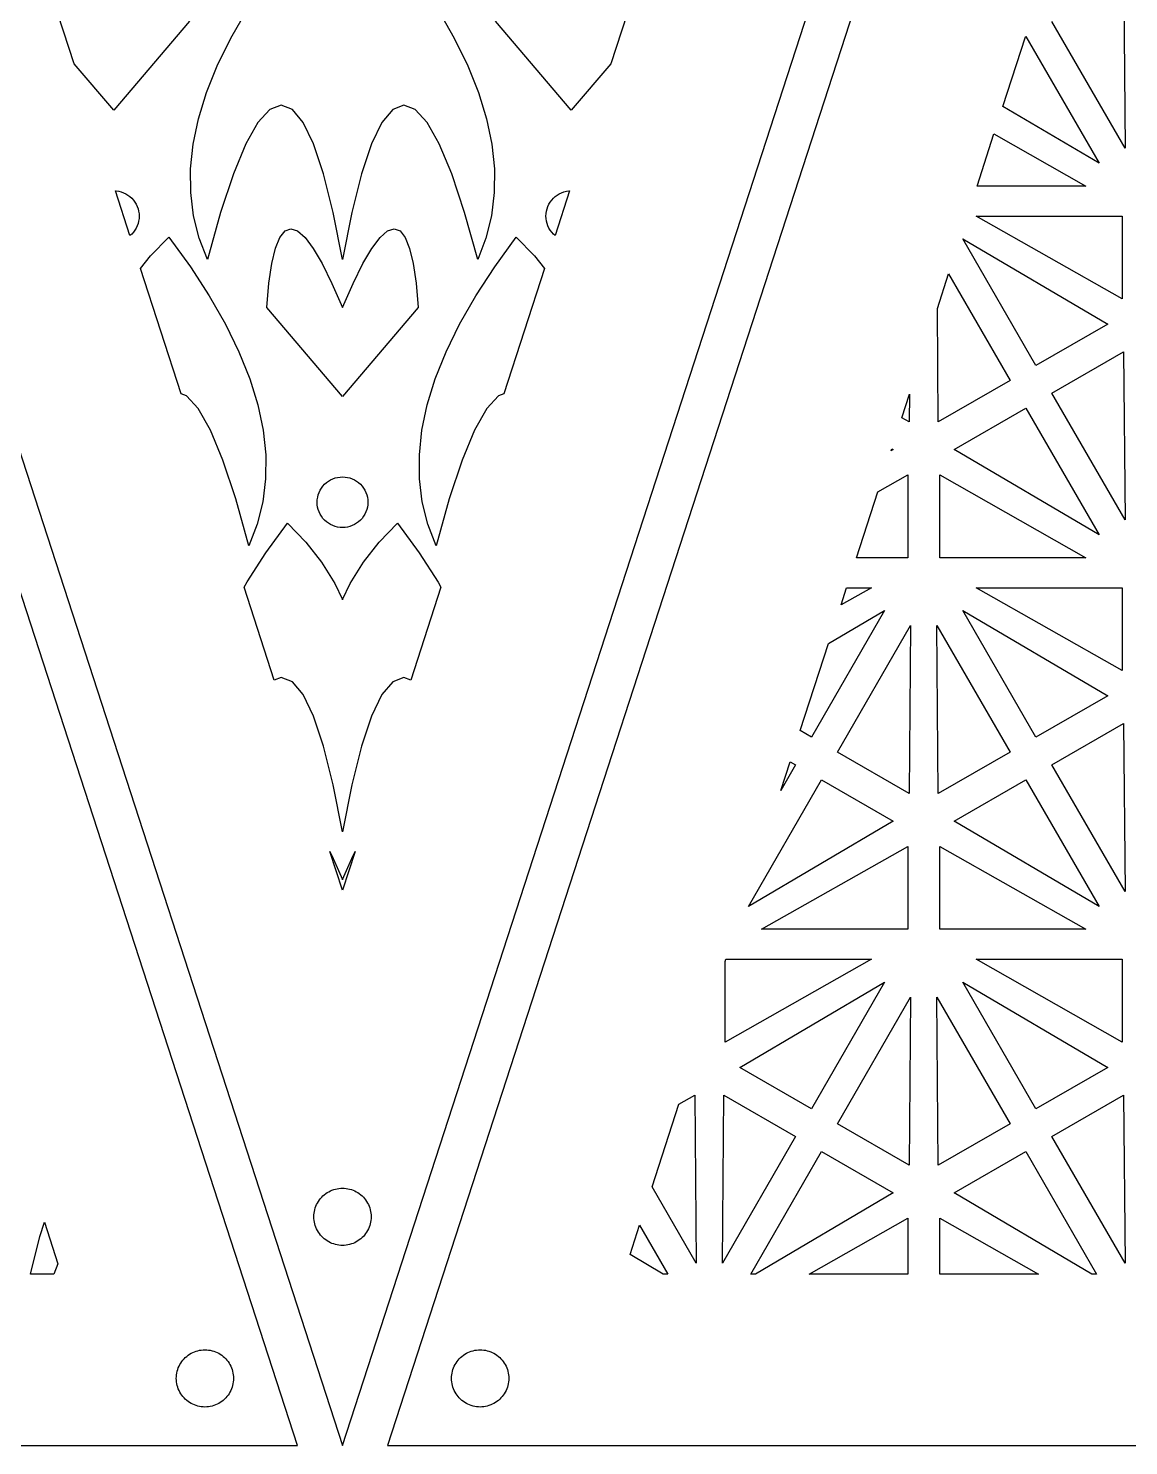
# Model space of a CAD drawing. Header units: metres. Extents: x 20 to 717, y 20 to 251.
# Drawn here: x 151.2 to 228.1, y 20 to 119.1 of the extents above; entities that cross this region are included whole.
import ezdxf

# ---------------------------------------------------------------- set-up
doc = ezdxf.new("R2010")
doc.units = ezdxf.units.M

msp = doc.modelspace()

# ---------------------------------------------------------------- linework, layer by layer
for p, q in [((170, 20), (95, 250.826)), ((98.1544, 250.826), (173.154, 20.0001)), ((173.154, 20.0001), (248.154, 250.826)), ((251.309, 250.826), (176.309, 20)), ((154.381, 116.613), (152.3, 123.018)), ((194.009, 123.018), (191.928, 116.613)), ((227.793, 122.455), (227.889, 110.701)), ((165.34, 118.397), (166.474, 120.378)), ((179.836, 120.377), (180.969, 118.397)), ((162.45, 119.577), (157.154, 113.353)), ((189.154, 113.353), (183.858, 119.577)), ((227.889, 110.701), (222.775, 119.559)), ((164.397, 116.467), (165.34, 118.397)), ((180.969, 118.397), (181.912, 116.466)), ((219.342, 113.61), (220.928, 118.491)), ((220.928, 118.491), (220.959, 118.509)), ((220.959, 118.509), (226.072, 109.651)), ((157.154, 113.353), (154.381, 116.613)), ((163.644, 114.589), (164.397, 116.467)), ((181.912, 116.466), (182.665, 114.588)), ((191.928, 116.613), (189.154, 113.353)), ((163.082, 112.763), (163.644, 114.589)), ((182.665, 114.588), (183.227, 112.763)), ((168.066, 113.402), (167.24, 112.501)), ((168.868, 113.703), (168.066, 113.402)), ((169.647, 113.402), (168.868, 113.703)), ((170.399, 112.501), (169.647, 113.402)), ((176.662, 113.402), (175.91, 112.501)), ((177.441, 113.703), (176.662, 113.402)), ((178.243, 113.402), (177.441, 113.703)), ((179.068, 112.501), (178.243, 113.402)), ((226.072, 109.651), (219.342, 113.61)), ((162.71, 110.99), (163.082, 112.763)), ((167.24, 112.501), (166.391, 111.001)), ((171.125, 111), (170.399, 112.501)), ((175.91, 112.501), (175.184, 111.001)), ((179.918, 111.001), (179.068, 112.501)), ((183.227, 112.763), (183.599, 110.99)), ((162.528, 109.271), (162.71, 110.99)), ((166.391, 111.001), (165.518, 108.902)), ((171.827, 108.901), (171.125, 111)), ((175.184, 111.001), (174.482, 108.901)), ((180.791, 108.901), (179.918, 111.001)), ((183.599, 110.99), (183.78, 109.269)), ((217.538, 108.059), (218.722, 111.702)), ((218.722, 111.702), (225.153, 108.059)), ((162.536, 107.6), (162.528, 109.271)), ((183.78, 109.269), (183.773, 107.599)), ((165.518, 108.902), (164.619, 106.201)), ((172.505, 106.2), (171.827, 108.901)), ((174.482, 108.901), (173.804, 106.201)), ((181.69, 106.201), (180.791, 108.901)), ((225.153, 108.059), (217.538, 108.059)), ((157.27, 107.719), (157.328, 107.716)), ((158.287, 104.589), (157.27, 107.719)), ((157.328, 107.716), (157.501, 107.692)), ((157.501, 107.692), (157.669, 107.65)), ((157.669, 107.65), (157.833, 107.591)), ((157.833, 107.591), (157.99, 107.517)), ((157.99, 107.517), (158.14, 107.426)), ((158.14, 107.426), (158.278, 107.323)), ((158.278, 107.323), (158.408, 107.206)), ((158.408, 107.206), (158.525, 107.077)), ((158.525, 107.077), (158.629, 106.938)), ((162.735, 105.982), (162.536, 107.6)), ((183.773, 107.599), (183.573, 105.982)), ((187.681, 106.939), (187.784, 107.077)), ((187.784, 107.077), (187.901, 107.207)), ((187.901, 107.207), (188.03, 107.323)), ((189.039, 107.72), (188.022, 104.589)), ((188.03, 107.323), (188.169, 107.426)), ((188.169, 107.426), (188.318, 107.517)), ((188.318, 107.517), (188.476, 107.591)), ((188.476, 107.591), (188.64, 107.65)), ((188.64, 107.65), (188.81, 107.692)), ((188.81, 107.692), (188.981, 107.717)), ((188.981, 107.717), (189.039, 107.72)), ((158.629, 106.938), (158.718, 106.789)), ((158.718, 106.789), (158.792, 106.63)), ((158.792, 106.63), (158.851, 106.467)), ((158.851, 106.467), (158.894, 106.298)), ((158.894, 106.298), (158.919, 106.126)), ((158.919, 106.126), (158.927, 105.952)), ((164.619, 106.201), (163.7, 102.912)), ((173.154, 102.921), (172.505, 106.2)), ((173.804, 106.201), (173.154, 102.921)), ((182.608, 102.912), (181.69, 106.201)), ((187.382, 105.952), (187.39, 106.127)), ((187.39, 106.127), (187.416, 106.299)), ((187.416, 106.299), (187.458, 106.467)), ((187.458, 106.467), (187.517, 106.631)), ((187.517, 106.631), (187.591, 106.789)), ((187.591, 106.789), (187.681, 106.939)), ((158.718, 105.117), (158.629, 104.968)), ((158.792, 105.275), (158.718, 105.117)), ((158.851, 105.439), (158.792, 105.275)), ((158.893, 105.607), (158.851, 105.439)), ((158.919, 105.778), (158.893, 105.607)), ((158.927, 105.952), (158.919, 105.778)), ((163.124, 104.415), (162.735, 105.982)), ((169.131, 104.924), (169.543, 105.076)), ((169.543, 105.076), (170.01, 104.923)), ((176.299, 104.923), (176.766, 105.076)), ((176.766, 105.076), (177.178, 104.924)), ((183.573, 105.982), (183.185, 104.414)), ((187.39, 105.779), (187.382, 105.952)), ((187.415, 105.608), (187.39, 105.779)), ((187.458, 105.439), (187.415, 105.608)), ((187.517, 105.275), (187.458, 105.439)), ((187.591, 105.117), (187.517, 105.275)), ((187.68, 104.968), (187.591, 105.117)), ((217.465, 105.96), (227.693, 105.96)), ((227.693, 100.166), (217.465, 105.96)), ((227.693, 105.96), (227.693, 100.166)), ((158.408, 104.699), (158.287, 104.589)), ((158.525, 104.827), (158.408, 104.699)), ((158.629, 104.968), (158.525, 104.827)), ((159.724, 103.172), (161, 104.493)), ((161, 104.493), (162.512, 102.411)), ((163.7, 102.912), (163.124, 104.415)), ((168.463, 103.704), (168.77, 104.466)), ((168.77, 104.466), (169.131, 104.924)), ((170.01, 104.923), (170.531, 104.466)), ((170.531, 104.466), (171.106, 103.702)), ((175.204, 103.703), (175.778, 104.466)), ((175.778, 104.466), (176.299, 104.923)), ((177.178, 104.924), (177.539, 104.466)), ((177.539, 104.466), (177.846, 103.703)), ((183.185, 104.414), (182.608, 102.912)), ((183.798, 102.412), (185.309, 104.493)), ((185.309, 104.493), (186.585, 103.172)), ((187.784, 104.827), (187.68, 104.968)), ((187.9, 104.699), (187.784, 104.827)), ((188.022, 104.589), (187.9, 104.699)), ((216.545, 104.367), (226.677, 98.4072)), ((221.658, 95.5098), (216.545, 104.367)), ((159.033, 102.292), (159.724, 103.172)), ((168.208, 102.633), (168.463, 103.704)), ((171.106, 103.702), (171.733, 102.632)), ((174.575, 102.632), (175.204, 103.703)), ((177.846, 103.703), (178.102, 102.633)), ((186.585, 103.172), (187.275, 102.292)), ((161.877, 93.5392), (159.033, 102.292)), ((162.512, 102.411), (163.836, 100.377)), ((168.007, 101.258), (168.208, 102.633)), ((171.733, 102.632), (172.415, 101.256)), ((173.894, 101.256), (174.575, 102.632)), ((178.102, 102.633), (178.303, 101.258)), ((182.474, 100.378), (183.798, 102.412)), ((187.275, 102.292), (184.432, 93.5392)), ((167.859, 99.5773), (168.007, 101.258)), ((172.415, 101.256), (173.15, 99.5782)), ((173.158, 99.5773), (173.894, 101.256)), ((178.303, 101.258), (178.45, 99.5773)), ((214.76, 99.5078), (215.541, 101.911)), ((215.541, 101.911), (219.843, 94.4609)), ((163.836, 100.377), (164.969, 98.3966)), ((181.34, 98.3966), (182.474, 100.378)), ((173.154, 93.3527), (167.859, 99.5773)), ((173.15, 99.5782), (173.15, 99.5577)), ((173.15, 99.5577), (173.155, 99.5675)), ((178.45, 99.5773), (173.154, 93.3527)), ((173.155, 99.5675), (173.158, 99.5597)), ((173.158, 99.5597), (173.158, 99.5773)), ((214.824, 91.5645), (214.76, 99.5078)), ((164.969, 98.3966), (165.912, 96.4659)), ((180.397, 96.4669), (181.34, 98.3966)), ((226.677, 98.4072), (221.658, 95.5098)), ((165.912, 96.4659), (166.665, 94.588)), ((179.644, 94.589), (180.397, 96.4669)), ((222.775, 93.5771), (227.793, 96.4736)), ((227.793, 96.4736), (227.889, 84.7207)), ((166.665, 94.588), (167.228, 92.7628)), ((179.081, 92.7628), (179.644, 94.589)), ((219.843, 94.4609), (214.824, 91.5645)), ((162.243, 93.4025), (161.877, 93.5392)), ((163.068, 92.5011), (162.243, 93.4025)), ((184.066, 93.4025), (183.24, 92.5011)), ((184.432, 93.5392), (184.066, 93.4025)), ((212.277, 91.8633), (212.81, 93.5039)), ((212.81, 93.5039), (212.793, 91.5645)), ((227.889, 84.7207), (222.775, 93.5771)), ((163.918, 91.0011), (163.068, 92.5011)), ((167.228, 92.7628), (167.599, 90.9904)), ((178.71, 90.9904), (179.081, 92.7628)), ((183.24, 92.5011), (182.391, 91.0011)), ((215.941, 89.6309), (220.959, 92.5283)), ((220.959, 92.5283), (226.072, 83.6709)), ((212.793, 91.5645), (212.277, 91.8633)), ((164.791, 88.9015), (163.918, 91.0011)), ((167.599, 90.9904), (167.78, 89.2687)), ((178.528, 89.2706), (178.71, 90.9904)), ((182.391, 91.0011), (181.518, 88.9025)), ((167.78, 89.2687), (167.773, 87.5988)), ((178.536, 87.5997), (178.528, 89.2706)), ((211.521, 89.5391), (211.571, 89.6924)), ((211.678, 89.6309), (211.521, 89.5391)), ((211.571, 89.6924), (211.678, 89.6309)), ((226.072, 83.6709), (215.941, 89.6309)), ((165.69, 86.2013), (164.791, 88.9015)), ((181.518, 88.9025), (180.619, 86.2013)), ((167.773, 87.5988), (167.573, 85.9816)), ((171.784, 87.0773), (171.901, 87.2072)), ((171.901, 87.2072), (172.03, 87.3234)), ((172.03, 87.3234), (172.169, 87.4259)), ((172.169, 87.4259), (172.318, 87.5167)), ((172.318, 87.5167), (172.477, 87.5909)), ((172.477, 87.5909), (172.64, 87.6495)), ((172.64, 87.6495), (172.81, 87.6915)), ((172.81, 87.6915), (172.981, 87.7169)), ((172.981, 87.7169), (173.154, 87.7257)), ((173.154, 87.7257), (173.328, 87.7159)), ((173.328, 87.7159), (173.5, 87.6915)), ((173.5, 87.6915), (173.669, 87.6495)), ((173.669, 87.6495), (173.832, 87.5909)), ((173.832, 87.5909), (173.99, 87.5167)), ((173.99, 87.5167), (174.14, 87.4259)), ((174.14, 87.4259), (174.278, 87.3234)), ((174.278, 87.3234), (174.408, 87.2062)), ((174.408, 87.2062), (174.525, 87.0773)), ((178.735, 85.9816), (178.536, 87.5997)), ((210.593, 86.6826), (212.693, 87.8721)), ((212.693, 87.8721), (212.693, 82.0781)), ((214.925, 82.0781), (214.925, 87.8721)), ((214.925, 87.8721), (225.153, 82.0781)), ((171.391, 86.1271), (171.416, 86.299)), ((171.416, 86.299), (171.458, 86.4669)), ((171.458, 86.4669), (171.517, 86.631)), ((171.517, 86.631), (171.591, 86.7892)), ((171.591, 86.7892), (171.681, 86.9386)), ((171.681, 86.9386), (171.784, 87.0773)), ((174.525, 87.0773), (174.628, 86.9376)), ((174.628, 86.9376), (174.718, 86.7892)), ((174.718, 86.7892), (174.792, 86.63)), ((174.792, 86.63), (174.851, 86.4669)), ((174.851, 86.4669), (174.894, 86.298)), ((174.894, 86.298), (174.919, 86.1261)), ((209.097, 82.0781), (210.593, 86.6826)), ((166.609, 82.9122), (165.69, 86.2013)), ((167.573, 85.9816), (167.185, 84.4142)), ((171.382, 85.9523), (171.391, 86.1271)), ((171.39, 85.7794), (171.382, 85.9523)), ((171.415, 85.6075), (171.39, 85.7794)), ((171.458, 85.4386), (171.415, 85.6075)), ((171.517, 85.2745), (171.458, 85.4386)), ((171.591, 85.1173), (171.517, 85.2745)), ((174.792, 85.2745), (174.718, 85.1173)), ((174.851, 85.4386), (174.792, 85.2745)), ((174.893, 85.6066), (174.851, 85.4386)), ((174.918, 85.7784), (174.893, 85.6066)), ((174.927, 85.9523), (174.918, 85.7784)), ((174.919, 86.1261), (174.927, 85.9523)), ((179.124, 84.4152), (178.735, 85.9816)), ((180.619, 86.2013), (179.699, 82.9122)), ((167.185, 84.4142), (166.609, 82.9122)), ((167.798, 82.4122), (169.309, 84.4933)), ((169.309, 84.4933), (170.585, 83.172)), ((171.681, 84.9679), (171.591, 85.1173)), ((171.784, 84.8273), (171.681, 84.9679)), ((171.9, 84.6993), (171.784, 84.8273)), ((172.03, 84.5822), (171.9, 84.6993)), ((172.169, 84.4796), (172.03, 84.5822)), ((172.318, 84.3898), (172.169, 84.4796)), ((172.477, 84.3156), (172.318, 84.3898)), ((172.64, 84.256), (172.477, 84.3156)), ((172.809, 84.213), (172.64, 84.256)), ((173.669, 84.256), (173.499, 84.213)), ((173.832, 84.3156), (173.669, 84.256)), ((173.99, 84.3898), (173.832, 84.3156)), ((174.14, 84.4796), (173.99, 84.3898)), ((174.278, 84.5822), (174.14, 84.4796)), ((174.408, 84.6993), (174.278, 84.5822)), ((174.525, 84.8273), (174.408, 84.6993)), ((174.628, 84.9679), (174.525, 84.8273)), ((174.718, 85.1173), (174.628, 84.9679)), ((175.724, 83.172), (176.999, 84.4933)), ((176.999, 84.4933), (178.512, 82.4113)), ((179.699, 82.9122), (179.124, 84.4152)), ((172.981, 84.1886), (172.809, 84.213)), ((173.154, 84.1788), (172.981, 84.1886)), ((173.328, 84.1886), (173.154, 84.1788)), ((173.499, 84.213), (173.328, 84.1886)), ((166.474, 80.3781), (167.798, 82.4122)), ((170.585, 83.172), (171.691, 81.7609)), ((174.618, 81.7618), (175.724, 83.172)), ((178.512, 82.4113), (179.836, 80.3771)), ((171.691, 81.7609), (172.621, 80.2657)), ((173.688, 80.2657), (174.618, 81.7618)), ((212.693, 82.0781), (209.097, 82.0781)), ((225.153, 82.0781), (214.925, 82.0781)), ((166.27, 80.0226), (166.474, 80.3781)), ((172.621, 80.2657), (173.15, 79.1622)), ((173.158, 79.1593), (173.688, 80.2657)), ((179.836, 80.3771), (180.039, 80.0226)), ((168.382, 73.5216), (166.27, 80.0226)), ((180.039, 80.0226), (177.927, 73.5216)), ((210.153, 79.9795), (208.023, 78.7734)), ((208.023, 78.7734), (208.415, 79.9795)), ((208.415, 79.9795), (210.153, 79.9795)), ((217.465, 79.9795), (227.693, 79.9795)), ((227.693, 74.1855), (217.465, 79.9795)), ((227.693, 79.9795), (227.693, 74.1855)), ((173.15, 79.1622), (173.15, 79.1417)), ((173.15, 79.1417), (173.155, 79.1525)), ((173.155, 79.1525), (173.158, 79.1447)), ((173.158, 79.1447), (173.158, 79.1593)), ((211.072, 78.3867), (205.958, 69.5293)), ((207.147, 76.0771), (211.072, 78.3867)), ((216.545, 78.3867), (226.677, 72.4268)), ((221.658, 69.5293), (216.545, 78.3867)), ((207.776, 68.4805), (212.889, 77.3369)), ((212.889, 77.3369), (212.793, 65.584)), ((214.729, 77.3369), (219.843, 68.4805)), ((214.824, 65.584), (214.729, 77.3369)), ((205.168, 69.9854), (207.147, 76.0771)), ((168.868, 73.7032), (168.382, 73.5216)), ((169.647, 73.4025), (168.868, 73.7032)), ((170.399, 72.5011), (169.647, 73.4025)), ((176.662, 73.4025), (175.91, 72.5011)), ((177.441, 73.7032), (176.662, 73.4025)), ((177.927, 73.5216), (177.441, 73.7032)), ((171.125, 71.0001), (170.399, 72.5011)), ((175.91, 72.5011), (175.184, 71.0011)), ((226.677, 72.4268), (221.658, 69.5293)), ((171.827, 68.9005), (171.125, 71.0001)), ((175.184, 71.0011), (174.482, 68.9015)), ((222.775, 67.5967), (227.793, 70.4932)), ((227.793, 70.4932), (227.889, 58.7402)), ((205.958, 69.5293), (205.168, 69.9854)), ((172.505, 66.2003), (171.827, 68.9005)), ((174.482, 68.9015), (173.804, 66.2013)), ((212.793, 65.584), (207.776, 68.4805)), ((219.843, 68.4805), (214.824, 65.584)), ((203.812, 65.8115), (204.462, 67.8154)), ((204.842, 67.5967), (203.812, 65.8115)), ((204.462, 67.8154), (204.842, 67.5967)), ((227.889, 58.7402), (222.775, 67.5967)), ((201.545, 57.6904), (206.659, 66.5479)), ((206.659, 66.5479), (211.678, 63.6504)), ((215.941, 63.6504), (220.959, 66.5479)), ((220.959, 66.5479), (226.072, 57.6904)), ((173.154, 62.921), (172.505, 66.2003)), ((173.804, 66.2013), (173.154, 62.921)), ((211.678, 63.6504), (201.545, 57.6904)), ((226.072, 57.6904), (215.941, 63.6504)), ((172.275, 61.5402), (172.415, 61.256)), ((173.154, 58.8331), (172.275, 61.5402)), ((174.034, 61.5402), (173.154, 58.8331)), ((173.894, 61.256), (174.034, 61.5402)), ((202.465, 56.0967), (212.693, 61.8906)), ((212.693, 61.8906), (212.693, 56.0967)), ((214.925, 56.0967), (214.925, 61.8906)), ((214.925, 61.8906), (225.153, 56.0967)), ((172.415, 61.256), (173.15, 59.5782)), ((173.158, 59.5773), (173.894, 61.256)), ((173.15, 59.5782), (173.15, 59.5577)), ((173.15, 59.5577), (173.155, 59.5675)), ((173.155, 59.5675), (173.158, 59.5597)), ((173.158, 59.5597), (173.158, 59.5773)), ((212.693, 56.0967), (202.465, 56.0967)), ((225.153, 56.0967), (214.925, 56.0967)), ((199.925, 53.8516), (199.973, 53.999)), ((210.153, 53.999), (199.925, 48.2051)), ((199.925, 48.2051), (199.925, 53.8516)), ((199.973, 53.999), (210.153, 53.999)), ((217.465, 53.999), (227.693, 53.999)), ((227.693, 48.2051), (217.465, 53.999)), ((227.693, 53.999), (227.693, 48.2051)), ((200.94, 46.4453), (211.072, 52.4053)), ((211.072, 52.4053), (205.958, 43.5488)), ((216.545, 52.4053), (226.677, 46.4453)), ((221.658, 43.5488), (216.545, 52.4053)), ((207.776, 42.499), (212.889, 51.3564)), ((212.889, 51.3564), (212.793, 39.6025)), ((214.729, 51.3564), (219.843, 42.499)), ((214.824, 39.6025), (214.729, 51.3564)), ((205.958, 43.5488), (200.94, 46.4453)), ((226.677, 46.4453), (221.658, 43.5488)), ((194.807, 38.0977), (196.683, 43.8711)), ((196.683, 43.8711), (197.793, 44.5117)), ((197.793, 44.5117), (197.889, 32.7588)), ((199.729, 32.7588), (199.824, 44.5117)), ((199.824, 44.5117), (204.842, 41.6162)), ((222.775, 41.6162), (227.793, 44.5117)), ((227.793, 44.5117), (227.889, 32.7588)), ((204.842, 41.6162), (199.729, 32.7588)), ((212.793, 39.6025), (207.776, 42.499)), ((219.843, 42.499), (214.824, 39.6025)), ((227.889, 32.7588), (222.775, 41.6162)), ((201.713, 32), (206.659, 40.5664)), ((206.659, 40.5664), (211.678, 37.6689)), ((215.941, 37.6689), (220.959, 40.5664)), ((220.959, 40.5664), (225.904, 32)), ((171.979, 37.6183), (172.083, 37.6886)), ((172.083, 37.6886), (172.191, 37.7521)), ((172.191, 37.7521), (172.303, 37.8097)), ((172.303, 37.8097), (172.418, 37.8595)), ((172.418, 37.8595), (172.536, 37.9025)), ((172.536, 37.9025), (172.657, 37.9376)), ((172.657, 37.9376), (172.779, 37.964)), ((172.779, 37.964), (172.903, 37.9845)), ((172.903, 37.9845), (173.028, 37.9962)), ((173.028, 37.9962), (173.154, 38.0001)), ((173.154, 38.0001), (173.28, 37.9962)), ((173.28, 37.9962), (173.405, 37.9845)), ((173.405, 37.9845), (173.529, 37.964)), ((173.529, 37.964), (173.651, 37.9376)), ((173.651, 37.9376), (173.773, 37.9025)), ((173.773, 37.9025), (173.891, 37.8595)), ((173.891, 37.8595), (174.006, 37.8097)), ((174.006, 37.8097), (174.118, 37.7521)), ((174.118, 37.7521), (174.226, 37.6886)), ((174.226, 37.6886), (174.33, 37.6183)), ((197.889, 32.7588), (194.807, 38.0977)), ((211.678, 37.6689), (202.039, 32)), ((225.578, 32), (215.941, 37.6689)), ((171.252, 36.6183), (171.295, 36.7365)), ((171.295, 36.7365), (171.345, 36.8517)), ((171.345, 36.8517), (171.401, 36.963)), ((171.401, 36.963), (171.466, 37.0714)), ((171.466, 37.0714), (171.536, 37.1749)), ((171.536, 37.1749), (171.613, 37.2755)), ((171.613, 37.2755), (171.696, 37.3693)), ((171.696, 37.3693), (171.785, 37.4581)), ((171.785, 37.4581), (171.88, 37.5411)), ((171.88, 37.5411), (171.979, 37.6183)), ((174.33, 37.6183), (174.429, 37.5411)), ((174.429, 37.5411), (174.524, 37.4581)), ((174.524, 37.4581), (174.612, 37.3693)), ((174.612, 37.3693), (174.695, 37.2755)), ((174.695, 37.2755), (174.773, 37.1749)), ((174.773, 37.1749), (174.843, 37.0714)), ((174.843, 37.0714), (174.907, 36.963)), ((174.907, 36.963), (174.964, 36.8517)), ((174.964, 36.8517), (175.014, 36.7365)), ((175.014, 36.7365), (175.057, 36.6183)), ((171.154, 36.0001), (171.158, 36.1251)), ((171.158, 35.8741), (171.154, 36.0001)), ((171.158, 36.1251), (171.17, 36.2501)), ((171.17, 35.7491), (171.158, 35.8741)), ((171.17, 36.2501), (171.19, 36.3751)), ((171.19, 35.6251), (171.17, 35.7491)), ((171.19, 36.3751), (171.217, 36.4972)), ((171.217, 36.4972), (171.252, 36.6183)), ((175.057, 36.6183), (175.092, 36.4972)), ((175.092, 36.4972), (175.119, 36.3751)), ((175.119, 36.3751), (175.139, 36.2501)), ((175.139, 35.7491), (175.119, 35.6251)), ((175.139, 36.2501), (175.15, 36.1251)), ((175.15, 35.8741), (175.139, 35.7491)), ((175.15, 36.1251), (175.154, 36.0001)), ((175.154, 36.0001), (175.15, 35.8741)), ((205.79, 32), (212.693, 35.9102)), ((212.693, 35.9102), (212.693, 32)), ((214.925, 32), (214.925, 35.9102)), ((214.925, 35.9102), (221.827, 32)), ((151.991, 34.6191), (152.308, 35.6191)), ((152.308, 35.6191), (153.252, 32.7129)), ((171.217, 35.5021), (171.19, 35.6251)), ((171.252, 35.382), (171.217, 35.5021)), ((171.295, 35.2648), (171.252, 35.382)), ((171.345, 35.1486), (171.295, 35.2648)), ((171.401, 35.0363), (171.345, 35.1486)), ((171.466, 34.9279), (171.401, 35.0363)), ((171.536, 34.8243), (171.466, 34.9279)), ((171.613, 34.7257), (171.536, 34.8243)), ((171.696, 34.631), (171.613, 34.7257)), ((174.695, 34.7257), (174.612, 34.631)), ((174.773, 34.8243), (174.695, 34.7257)), ((174.843, 34.9279), (174.773, 34.8243)), ((174.907, 35.0363), (174.843, 34.9279)), ((174.964, 35.1486), (174.907, 35.0363)), ((175.014, 35.2648), (174.964, 35.1486)), ((175.057, 35.382), (175.014, 35.2648)), ((175.092, 35.5021), (175.057, 35.382)), ((175.119, 35.6251), (175.092, 35.5021)), ((193.267, 33.3594), (193.935, 35.4131)), ((193.935, 35.4131), (195.904, 32)), ((151.331, 32), (151.991, 34.6191)), ((171.785, 34.5421), (171.696, 34.631)), ((171.88, 34.4591), (171.785, 34.5421)), ((171.979, 34.382), (171.88, 34.4591)), ((172.083, 34.3116), (171.979, 34.382)), ((172.191, 34.2472), (172.083, 34.3116)), ((172.303, 34.1906), (172.191, 34.2472)), ((172.418, 34.1407), (172.303, 34.1906)), ((172.536, 34.0988), (172.418, 34.1407)), ((172.657, 34.0636), (172.536, 34.0988)), ((172.779, 34.0353), (172.657, 34.0636)), ((172.903, 34.0167), (172.779, 34.0353)), ((173.028, 34.004), (172.903, 34.0167)), ((173.154, 34.0001), (173.028, 34.004)), ((173.28, 34.004), (173.154, 34.0001)), ((173.405, 34.0167), (173.28, 34.004)), ((173.529, 34.0353), (173.405, 34.0167)), ((173.651, 34.0636), (173.529, 34.0353)), ((173.773, 34.0988), (173.651, 34.0636)), ((173.891, 34.1407), (173.773, 34.0988)), ((174.006, 34.1906), (173.891, 34.1407)), ((174.118, 34.2472), (174.006, 34.1906)), ((174.226, 34.3116), (174.118, 34.2472)), ((174.33, 34.382), (174.226, 34.3116)), ((174.429, 34.4591), (174.33, 34.382)), ((174.524, 34.5421), (174.429, 34.4591)), ((174.612, 34.631), (174.524, 34.5421)), ((153.252, 32.7129), (152.959, 32)), ((195.578, 32), (193.267, 33.3594)), ((152.959, 32), (151.331, 32)), ((195.904, 32), (195.578, 32)), ((202.039, 32), (201.713, 32)), ((212.693, 32), (205.79, 32)), ((221.827, 32), (214.925, 32)), ((225.904, 32), (225.578, 32)), ((161.775, 25.666), (161.839, 25.7744)), ((161.839, 25.7744), (161.91, 25.8779)), ((161.91, 25.8779), (161.986, 25.9775)), ((161.986, 25.9775), (162.07, 26.0713)), ((162.07, 26.0713), (162.159, 26.1602)), ((162.159, 26.1602), (162.253, 26.2432)), ((162.253, 26.2432), (162.353, 26.3203)), ((162.353, 26.3203), (162.456, 26.3906)), ((162.456, 26.3906), (162.564, 26.4551)), ((162.564, 26.4551), (162.677, 26.5117)), ((162.677, 26.5117), (162.792, 26.5615)), ((162.792, 26.5615), (162.91, 26.6045)), ((162.91, 26.6045), (163.03, 26.6396)), ((163.03, 26.6396), (163.153, 26.667)), ((163.153, 26.667), (163.277, 26.6865)), ((163.277, 26.6865), (163.402, 26.6982)), ((163.402, 26.6982), (163.528, 26.7021)), ((163.528, 26.7021), (163.653, 26.6982)), ((163.653, 26.6982), (163.778, 26.6865)), ((163.778, 26.6865), (163.902, 26.667)), ((163.902, 26.667), (164.025, 26.6396)), ((164.025, 26.6396), (164.146, 26.6045)), ((164.146, 26.6045), (164.264, 26.5615)), ((164.264, 26.5615), (164.38, 26.5117)), ((164.38, 26.5117), (164.491, 26.4551)), ((164.491, 26.4551), (164.6, 26.3906)), ((164.6, 26.3906), (164.703, 26.3203)), ((164.703, 26.3203), (164.803, 26.2432)), ((164.803, 26.2432), (164.897, 26.1602)), ((164.897, 26.1602), (164.985, 26.0713)), ((164.985, 26.0713), (165.069, 25.9775)), ((165.069, 25.9775), (165.146, 25.8779)), ((165.146, 25.8779), (165.217, 25.7744)), ((165.217, 25.7744), (165.28, 25.666)), ((181.029, 25.666), (181.092, 25.7744)), ((181.092, 25.7744), (181.163, 25.8779)), ((181.163, 25.8779), (181.239, 25.9775)), ((181.239, 25.9775), (181.323, 26.0713)), ((181.323, 26.0713), (181.411, 26.1602)), ((181.411, 26.1602), (181.506, 26.2432)), ((181.506, 26.2432), (181.606, 26.3203)), ((181.606, 26.3203), (181.709, 26.3906)), ((181.709, 26.3906), (181.818, 26.4551)), ((181.818, 26.4551), (181.929, 26.5117)), ((181.929, 26.5117), (182.045, 26.5615)), ((182.045, 26.5615), (182.163, 26.6045)), ((182.163, 26.6045), (182.283, 26.6396)), ((182.283, 26.6396), (182.406, 26.667)), ((182.406, 26.667), (182.53, 26.6865)), ((182.53, 26.6865), (182.655, 26.6982)), ((182.655, 26.6982), (182.78, 26.7021)), ((182.78, 26.7021), (182.906, 26.6982)), ((182.906, 26.6982), (183.031, 26.6865)), ((183.031, 26.6865), (183.155, 26.667)), ((183.155, 26.667), (183.279, 26.6396)), ((183.279, 26.6396), (183.399, 26.6045)), ((183.399, 26.6045), (183.517, 26.5615)), ((183.517, 26.5615), (183.632, 26.5117)), ((183.632, 26.5117), (183.744, 26.4551)), ((183.744, 26.4551), (183.853, 26.3906)), ((183.853, 26.3906), (183.956, 26.3203)), ((183.956, 26.3203), (184.056, 26.2432)), ((184.056, 26.2432), (184.15, 26.1602)), ((184.15, 26.1602), (184.238, 26.0713)), ((184.238, 26.0713), (184.322, 25.9775)), ((184.322, 25.9775), (184.399, 25.8779)), ((184.399, 25.8779), (184.47, 25.7744)), ((184.47, 25.7744), (184.533, 25.666)), ((161.528, 24.7021), (161.532, 24.8281)), ((161.532, 24.8281), (161.544, 24.9531)), ((161.544, 24.9531), (161.563, 25.0771)), ((161.563, 25.0771), (161.591, 25.1992)), ((161.591, 25.1992), (161.626, 25.3203)), ((161.626, 25.3203), (161.668, 25.4385)), ((161.668, 25.4385), (161.718, 25.5537)), ((161.718, 25.5537), (161.775, 25.666)), ((165.28, 25.666), (165.338, 25.5537)), ((165.338, 25.5537), (165.388, 25.4385)), ((165.388, 25.4385), (165.43, 25.3203)), ((165.43, 25.3203), (165.465, 25.1992)), ((165.465, 25.1992), (165.492, 25.0771)), ((165.492, 25.0771), (165.512, 24.9531)), ((165.512, 24.9531), (165.523, 24.8281)), ((165.523, 24.8281), (165.528, 24.7021)), ((180.78, 24.7021), (180.785, 24.8281)), ((180.785, 24.8281), (180.797, 24.9531)), ((180.797, 24.9531), (180.817, 25.0771)), ((180.817, 25.0771), (180.844, 25.1992)), ((180.844, 25.1992), (180.879, 25.3203)), ((180.879, 25.3203), (180.921, 25.4385)), ((180.921, 25.4385), (180.971, 25.5537)), ((180.971, 25.5537), (181.029, 25.666)), ((184.533, 25.666), (184.591, 25.5537)), ((184.591, 25.5537), (184.641, 25.4385)), ((184.641, 25.4385), (184.683, 25.3203)), ((184.683, 25.3203), (184.718, 25.1992)), ((184.718, 25.1992), (184.745, 25.0771)), ((184.745, 25.0771), (184.765, 24.9531)), ((184.765, 24.9531), (184.777, 24.8281)), ((184.777, 24.8281), (184.78, 24.7021)), ((161.532, 24.5771), (161.528, 24.7021)), ((161.544, 24.4512), (161.532, 24.5771)), ((161.563, 24.3271), (161.544, 24.4512)), ((161.591, 24.2051), (161.563, 24.3271)), ((161.626, 24.084), (161.591, 24.2051)), ((161.668, 23.9658), (161.626, 24.084)), ((161.718, 23.8506), (161.668, 23.9658)), ((161.775, 23.7393), (161.718, 23.8506)), ((165.338, 23.8506), (165.28, 23.7393)), ((165.388, 23.9658), (165.338, 23.8506)), ((165.43, 24.084), (165.388, 23.9658)), ((165.465, 24.2051), (165.43, 24.084)), ((165.492, 24.3271), (165.465, 24.2051)), ((165.512, 24.4512), (165.492, 24.3271)), ((165.523, 24.5771), (165.512, 24.4512)), ((165.528, 24.7021), (165.523, 24.5771)), ((180.785, 24.5771), (180.78, 24.7021)), ((180.797, 24.4512), (180.785, 24.5771)), ((180.817, 24.3271), (180.797, 24.4512)), ((180.844, 24.2051), (180.817, 24.3271)), ((180.879, 24.084), (180.844, 24.2051)), ((180.921, 23.9658), (180.879, 24.084)), ((180.971, 23.8506), (180.921, 23.9658)), ((181.029, 23.7393), (180.971, 23.8506)), ((184.591, 23.8506), (184.533, 23.7393)), ((184.641, 23.9658), (184.591, 23.8506)), ((184.683, 24.084), (184.641, 23.9658)), ((184.718, 24.2051), (184.683, 24.084)), ((184.745, 24.3271), (184.718, 24.2051)), ((184.765, 24.4512), (184.745, 24.3271)), ((184.777, 24.5771), (184.765, 24.4512)), ((184.78, 24.7021), (184.777, 24.5771)), ((161.839, 23.6309), (161.775, 23.7393)), ((161.91, 23.5264), (161.839, 23.6309)), ((161.986, 23.4277), (161.91, 23.5264)), ((162.07, 23.333), (161.986, 23.4277)), ((162.159, 23.2441), (162.07, 23.333)), ((162.253, 23.1611), (162.159, 23.2441)), ((162.353, 23.084), (162.253, 23.1611)), ((162.456, 23.0137), (162.353, 23.084)), ((162.564, 22.9492), (162.456, 23.0137)), ((162.677, 22.8926), (162.564, 22.9492)), ((162.792, 22.8428), (162.677, 22.8926)), ((162.91, 22.7998), (162.792, 22.8428)), ((163.03, 22.7646), (162.91, 22.7998)), ((164.146, 22.7998), (164.025, 22.7646)), ((164.264, 22.8428), (164.146, 22.7998)), ((164.38, 22.8926), (164.264, 22.8428)), ((164.491, 22.9492), (164.38, 22.8926)), ((164.6, 23.0137), (164.491, 22.9492)), ((164.703, 23.084), (164.6, 23.0137)), ((164.803, 23.1611), (164.703, 23.084)), ((164.897, 23.2441), (164.803, 23.1611)), ((164.985, 23.333), (164.897, 23.2441)), ((165.069, 23.4277), (164.985, 23.333)), ((165.146, 23.5264), (165.069, 23.4277)), ((165.217, 23.6309), (165.146, 23.5264)), ((165.28, 23.7393), (165.217, 23.6309)), ((181.092, 23.6309), (181.029, 23.7393)), ((181.163, 23.5264), (181.092, 23.6309)), ((181.239, 23.4277), (181.163, 23.5264)), ((181.323, 23.333), (181.239, 23.4277)), ((181.411, 23.2441), (181.323, 23.333)), ((181.506, 23.1611), (181.411, 23.2441)), ((181.606, 23.084), (181.506, 23.1611)), ((181.709, 23.0137), (181.606, 23.084)), ((181.818, 22.9492), (181.709, 23.0137)), ((181.929, 22.8926), (181.818, 22.9492)), ((182.045, 22.8428), (181.929, 22.8926)), ((182.163, 22.7998), (182.045, 22.8428)), ((182.283, 22.7646), (182.163, 22.7998)), ((183.399, 22.7998), (183.279, 22.7646)), ((183.517, 22.8428), (183.399, 22.7998)), ((183.632, 22.8926), (183.517, 22.8428)), ((183.744, 22.9492), (183.632, 22.8926)), ((183.853, 23.0137), (183.744, 22.9492)), ((183.956, 23.084), (183.853, 23.0137)), ((184.056, 23.1611), (183.956, 23.084)), ((184.15, 23.2441), (184.056, 23.1611)), ((184.238, 23.333), (184.15, 23.2441)), ((184.322, 23.4277), (184.238, 23.333)), ((184.399, 23.5264), (184.322, 23.4277)), ((184.47, 23.6309), (184.399, 23.5264)), ((184.533, 23.7393), (184.47, 23.6309)), ((163.153, 22.7373), (163.03, 22.7646)), ((163.277, 22.7178), (163.153, 22.7373)), ((163.402, 22.7061), (163.277, 22.7178)), ((163.528, 22.7021), (163.402, 22.7061)), ((163.653, 22.7061), (163.528, 22.7021)), ((163.778, 22.7178), (163.653, 22.7061)), ((163.902, 22.7373), (163.778, 22.7178)), ((164.025, 22.7646), (163.902, 22.7373)), ((182.406, 22.7373), (182.283, 22.7646)), ((182.53, 22.7178), (182.406, 22.7373)), ((182.655, 22.7061), (182.53, 22.7178)), ((182.78, 22.7021), (182.655, 22.7061)), ((182.906, 22.7061), (182.78, 22.7021)), ((183.031, 22.7178), (182.906, 22.7061)), ((183.155, 22.7373), (183.031, 22.7178)), ((183.279, 22.7646), (183.155, 22.7373)), ((20, 20), (170, 20)), ((176.309, 20), (326.309, 20))]:
    msp.add_line(p, q)

doc.saveas('drawing.dxf')
